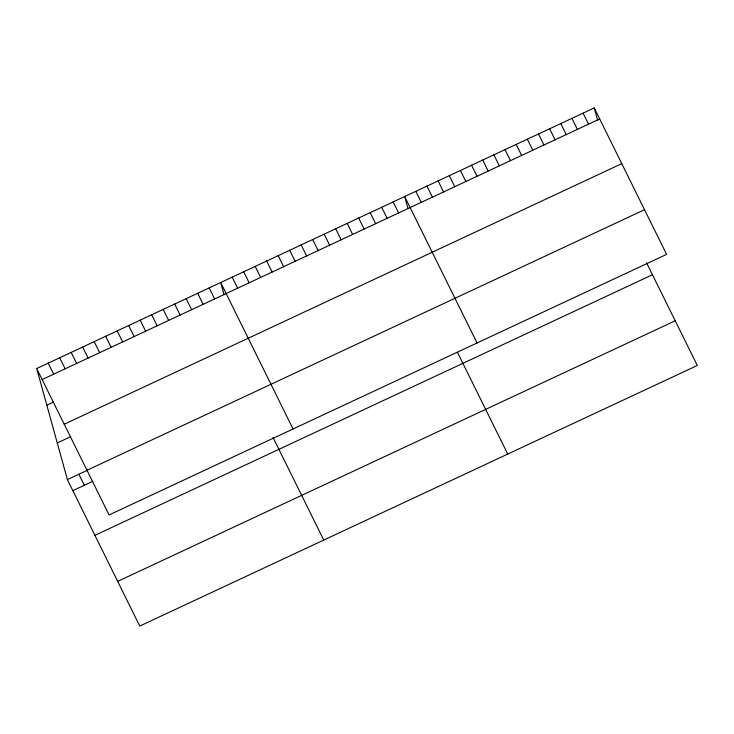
<?xml version="1.0" encoding="UTF-8"?>
<svg xmlns="http://www.w3.org/2000/svg" width="734" height="734" viewBox="0 0 734 734"><rect width="100%" height="100%" fill="white"/><g stroke="black" fill="none" stroke-linecap="round" stroke-linejoin="round"><path stroke-width="1.1" d="M36.7 368.523L594.237 107.935L666.61 254.377L109.082 514.965L36.7 368.523L67.39 479.623L139.763 626.065L697.3 365.477L646.571 262.827M42.15 379.551L599.687 118.963M46.829 405.186L53.536 402.048M64.234 424.234L621.771 163.645M57.261 442.96L70.675 436.693M86.988 470.283L644.525 209.695M67.39 479.623L87.511 470.219M72.831 490.651L92.961 481.238M94.925 535.334L652.462 274.745M117.679 581.374L675.216 320.786M583.09 113.146L588.54 124.174M571.933 118.358L577.383 129.386M560.785 123.569L566.235 134.597M549.638 128.78L555.087 139.809M538.481 133.992L543.931 145.02M527.333 139.203L532.783 150.231M516.186 144.415L521.626 155.443M505.029 149.626L510.479 160.654M493.881 154.837L499.331 165.866M482.733 160.049L488.174 171.077M471.577 165.26L477.027 176.288M460.429 170.472L465.879 181.5M449.281 175.683L454.722 186.711M438.125 180.894L443.575 191.923M426.977 186.115L432.427 197.134M415.829 191.326L421.27 202.345M477.054 342.98L404.673 196.538L408.049 208.759M393.176 201.905L398.626 212.933M457.493 352.421L507.735 454.08M381.68 207.282L387.121 218.31M370.175 212.658L375.624 223.686M358.678 218.035L364.128 229.063M347.182 223.411L352.632 234.43M335.677 228.779L341.127 239.807M324.18 234.155L329.63 245.184M312.684 239.532L318.134 250.56M301.179 244.908L306.628 255.937M289.682 250.285L295.132 261.304M278.186 255.652L283.636 266.681M266.681 261.029L272.131 272.057M255.184 266.405L260.634 277.434M243.688 271.782L249.138 282.81M232.183 277.158L237.632 288.178M293.068 428.977L220.686 282.526L224.063 294.747M209.19 287.902L214.64 298.931M273.02 437.427L323.749 540.068M197.685 293.279L203.135 304.307M186.188 298.655L191.638 309.675M174.692 304.032L180.142 315.051M163.187 309.399L168.637 320.428M151.69 314.776L157.14 325.804M140.194 320.152L145.644 331.181M128.698 325.529L134.138 336.548M117.192 330.906L122.642 341.925M105.696 336.273L111.146 347.301M94.2 341.649L99.65 352.678M82.694 347.026L88.144 358.054M71.198 352.403L76.648 363.422M59.702 357.779L65.152 368.798M48.196 363.147L53.646 374.175M78.887 474.247L84.337 485.275M594.237 107.935L597.614 120.156"/></g></svg>
